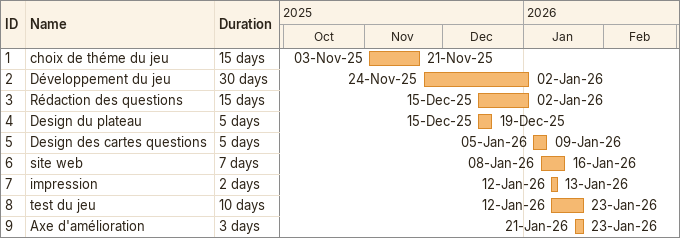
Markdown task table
| ID | Task | Duration | Start | Finish |
|---|---|---|---|---|
| 1 | choix de théme du jeu | 15d | 2025-11-03 | 2025-11-21 |
| 2 | Développement du jeu | 30d | 2025-11-24 | 2026-01-02 |
| 3 | Rédaction des questions | 15d | 2025-12-15 | 2026-01-02 |
| 4 | Design du plateau | 5d | 2025-12-15 | 2025-12-19 |
| 5 | Design des cartes questions | 5d | 2026-01-05 | 2026-01-09 |
| 6 | site web | 7d | 2026-01-08 | 2026-01-16 |
| 7 | impression | 2d | 2026-01-12 | 2026-01-13 |
| 8 | test du jeu | 10d | 2026-01-12 | 2026-01-23 |
| 9 | Axe d'amélioration | 3d | 2026-01-21 | 2026-01-23 |
